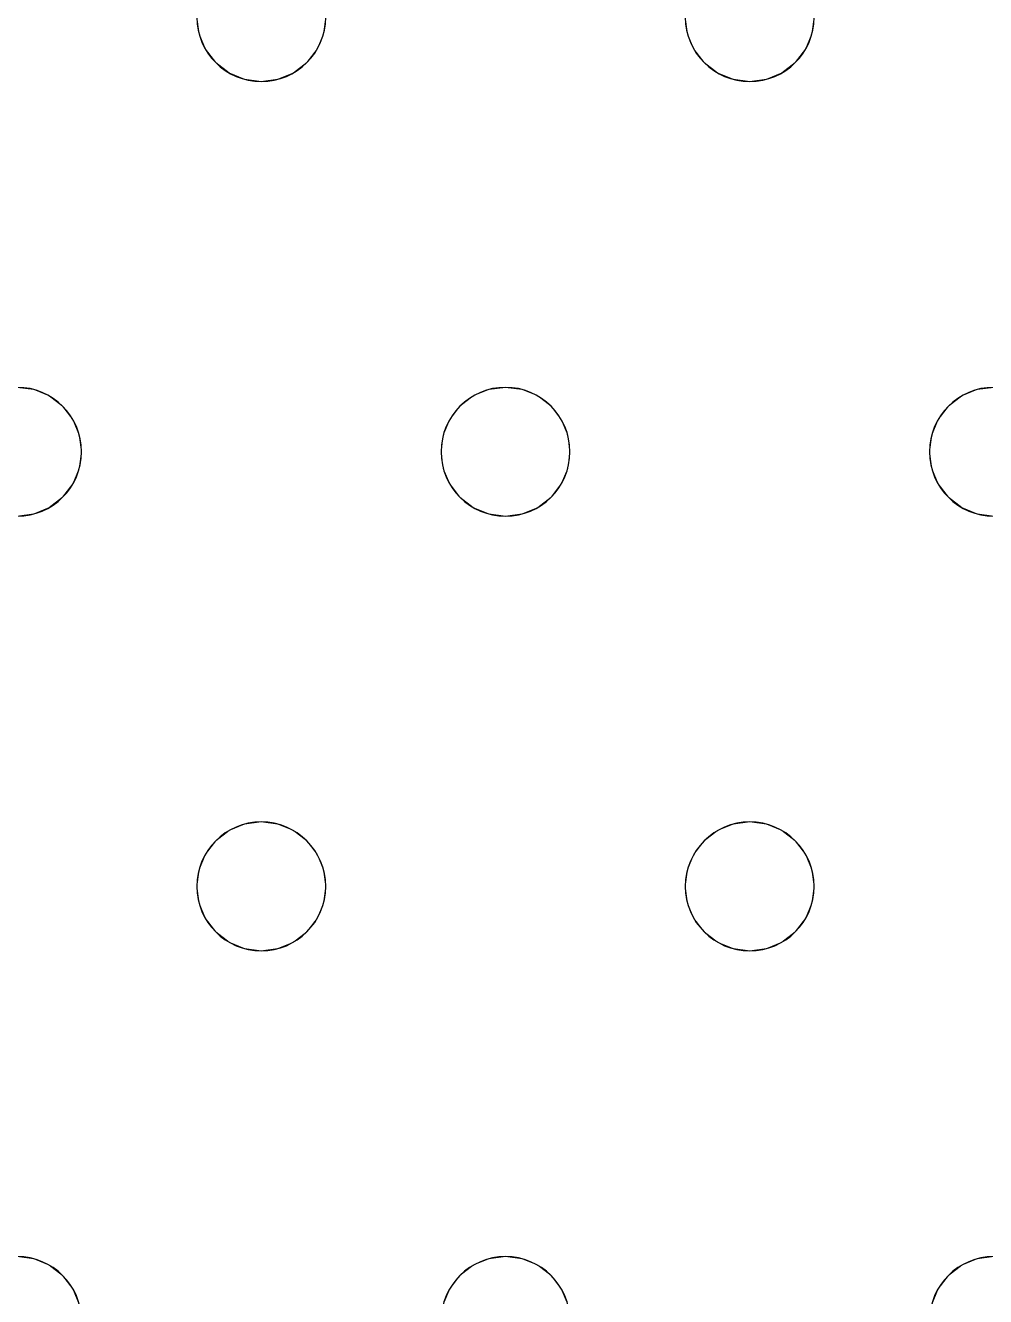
# Model space of a CAD drawing. Header units: millimetres. Extents: x -1 to 1601, y -701 to 1.
# Drawn here: x 1260.6 to 1320.3, y -312.5 to -233.5 of the extents above; entities that cross this region are included whole.
import ezdxf

# ---------------------------------------------------------------- set-up
doc = ezdxf.new("R2010")
doc.units = ezdxf.units.MM
doc.layers.add('IQ_200_3D', color=1, linetype='Continuous')
doc.layers.add('IQ_204_2D', color=7, linetype='Continuous')

msp = doc.modelspace()

# ---------------------------------------------------------------- linework, layer by layer
at = {"layer": 'IQ_200_3D', "lineweight": 18}
for points, invisible_edges in [([(122.762, -68.034, 850), (1477.238, -68.034, 850), (1477.238, -397.966, 850), (122.762, -397.966, 850)], 10), ([(122.762, -68.034, 860), (122.762, -397.966, 860), (1477.238, -397.966, 860), (1477.238, -68.034, 860)], 5), ([(1248.951, -233, 888), (1271.284, -233, 888), (1271.421, -234.035, 888), (1248.815, -234.035, 888)], 5), ([(1271.421, -234.035, 890), (1271.284, -233, 890), (1248.951, -233, 890), (1248.815, -234.035, 890)], 10), ([(1271.284, -233, 890), (1271.421, -234.035, 890), (1271.421, -234.035, 888), (1271.284, -233, 888)], 2), ([(1279.148, -234.035, 890), (1279.284, -233, 890), (1279.284, -233, 888), (1279.148, -234.035, 888)], 8), ([(1279.284, -233, 888), (1301.618, -233, 888), (1301.754, -234.035, 888), (1279.148, -234.035, 888)], 5), ([(1301.754, -234.035, 890), (1301.618, -233, 890), (1279.284, -233, 890), (1279.148, -234.035, 890)], 10), ([(1301.618, -233, 890), (1301.754, -234.035, 890), (1301.754, -234.035, 888), (1301.618, -233, 888)], 2), ([(1309.481, -234.035, 890), (1309.618, -233, 890), (1309.618, -233, 888), (1309.481, -234.035, 888)], 8), ([(1309.618, -233, 888), (1331.951, -233, 888), (1332.087, -234.035, 888), (1309.481, -234.035, 888)], 5), ([(1332.087, -234.035, 890), (1331.951, -233, 890), (1309.618, -233, 890), (1309.481, -234.035, 890)], 10), ([(1271.82, -235, 888), (1248.415, -235, 888), (1248.815, -234.035, 888), (1271.421, -234.035, 888)], 5), ([(1271.82, -235, 890), (1271.421, -234.035, 890), (1248.815, -234.035, 890), (1248.415, -235, 890)], 10), ([(1271.421, -234.035, 890), (1271.82, -235, 890), (1271.82, -235, 888), (1271.421, -234.035, 888)], 10), ([(1278.748, -235, 890), (1279.148, -234.035, 890), (1279.148, -234.035, 888), (1278.748, -235, 888)], 10), ([(1302.154, -235, 888), (1278.748, -235, 888), (1279.148, -234.035, 888), (1301.754, -234.035, 888)], 5), ([(1302.154, -235, 890), (1301.754, -234.035, 890), (1279.148, -234.035, 890), (1278.748, -235, 890)], 10), ([(1301.754, -234.035, 890), (1302.154, -235, 890), (1302.154, -235, 888), (1301.754, -234.035, 888)], 10), ([(1309.082, -235, 890), (1309.481, -234.035, 890), (1309.481, -234.035, 888), (1309.082, -235, 888)], 10), ([(1332.487, -235, 888), (1309.082, -235, 888), (1309.481, -234.035, 888), (1332.087, -234.035, 888)], 5), ([(1332.487, -235, 890), (1332.087, -234.035, 890), (1309.481, -234.035, 890), (1309.082, -235, 890)], 10), ([(1260.118, -256, 888), (1247.779, -235.828, 888), (1248.415, -235, 888), (1271.82, -235, 888)], 13), ([(1271.82, -235, 890), (1248.415, -235, 890), (1260.118, -256, 890), (1272.456, -235.828, 890)], 7), ([(1260.118, -256, 888), (1271.82, -235, 888), (1272.456, -235.828, 888), (1261.153, -256.136, 888)], 5), ([(1271.82, -235, 890), (1272.456, -235.828, 890), (1272.456, -235.828, 888), (1271.82, -235, 888)], 10), ([(1278.113, -235.828, 890), (1278.748, -235, 890), (1278.748, -235, 888), (1278.113, -235.828, 888)], 10), ([(1278.748, -235, 888), (1302.154, -235, 888), (1290.451, -256, 888), (1278.113, -235.828, 888)], 7), ([(1290.451, -256, 890), (1278.748, -235, 890), (1278.113, -235.828, 890), (1289.416, -256.136, 890)], 5), ([(1290.451, -256, 890), (1302.789, -235.828, 890), (1302.154, -235, 890), (1278.748, -235, 890)], 13), ([(1302.789, -235.828, 888), (1291.486, -256.136, 888), (1290.451, -256, 888), (1302.154, -235, 888)], 5), ([(1302.154, -235, 890), (1302.789, -235.828, 890), (1302.789, -235.828, 888), (1302.154, -235, 888)], 10), ([(1308.446, -235.828, 890), (1309.082, -235, 890), (1309.082, -235, 888), (1308.446, -235.828, 888)], 10), ([(1320.784, -256, 888), (1308.446, -235.828, 888), (1309.082, -235, 888), (1332.487, -235, 888)], 13), ([(1309.082, -235, 890), (1308.446, -235.828, 890), (1320.784, -256, 890)], 14), ([(1332.487, -235, 890), (1309.082, -235, 890), (1320.784, -256, 890), (1333.123, -235.828, 890)], 7), ([(1261.153, -256.136, 890), (1272.456, -235.828, 890), (1260.118, -256, 890)], 3), ([(1272.456, -235.828, 888), (1273.284, -236.464, 888), (1261.153, -256.136, 888)], 14), ([(1273.284, -236.464, 890), (1272.456, -235.828, 890), (1261.153, -256.136, 890), (1262.118, -256.536, 890)], 10), ([(1272.456, -235.828, 890), (1273.284, -236.464, 890), (1273.284, -236.464, 888), (1272.456, -235.828, 888)], 10), ([(1277.284, -236.464, 890), (1278.113, -235.828, 890), (1278.113, -235.828, 888), (1277.284, -236.464, 888)], 10), ([(1277.284, -236.464, 888), (1278.113, -235.828, 888), (1289.416, -256.136, 888), (1288.451, -256.536, 888)], 10), ([(1278.113, -235.828, 890), (1277.284, -236.464, 890), (1289.416, -256.136, 890)], 14), ([(1289.416, -256.136, 888), (1278.113, -235.828, 888), (1290.451, -256, 888)], 3), ([(1291.486, -256.136, 890), (1303.618, -236.464, 890), (1302.789, -235.828, 890), (1290.451, -256, 890)], 5), ([(1303.618, -236.464, 888), (1292.451, -256.536, 888), (1291.486, -256.136, 888), (1302.789, -235.828, 888)], 5), ([(1302.789, -235.828, 890), (1303.618, -236.464, 890), (1303.618, -236.464, 888), (1302.789, -235.828, 888)], 10), ([(1307.618, -236.464, 890), (1308.446, -235.828, 890), (1308.446, -235.828, 888), (1307.618, -236.464, 888)], 10), ([(1319.749, -256.136, 888), (1307.618, -236.464, 888), (1308.446, -235.828, 888), (1320.784, -256, 888)], 5), ([(1308.446, -235.828, 890), (1307.618, -236.464, 890), (1319.749, -256.136, 890), (1320.784, -256, 890)], 10), ([(1273.284, -236.464, 888), (1274.249, -236.864, 888), (1262.118, -256.536, 888), (1261.153, -256.136, 888)], 10), ([(1274.249, -236.864, 890), (1273.284, -236.464, 890), (1262.118, -256.536, 890), (1262.946, -257.172, 890)], 10), ([(1262.946, -257.172, 888), (1262.118, -256.536, 888), (1274.249, -236.864, 888), (1275.284, -237, 888)], 10), ([(1275.284, -237, 890), (1274.249, -236.864, 890), (1262.946, -257.172, 890), (1263.582, -258, 890)], 10), ([(1273.284, -236.464, 890), (1274.249, -236.864, 890), (1274.249, -236.864, 888), (1273.284, -236.464, 888)], 10), ([(1275.284, -237, 888), (1274.249, -236.864, 888), (1274.249, -236.864, 890), (1275.284, -237, 890)], 10), ([(1276.319, -236.864, 888), (1275.284, -237, 888), (1275.284, -237, 890), (1276.319, -236.864, 890)], 10), ([(1275.284, -237, 888), (1276.319, -236.864, 888), (1287.622, -257.172, 888), (1286.987, -258, 888)], 10), ([(1287.622, -257.172, 890), (1288.451, -256.536, 890), (1276.319, -236.864, 890), (1275.284, -237, 890)], 10), ([(1276.319, -236.864, 890), (1277.284, -236.464, 890), (1277.284, -236.464, 888), (1276.319, -236.864, 888)], 10), ([(1276.319, -236.864, 888), (1277.284, -236.464, 888), (1288.451, -256.536, 888), (1287.622, -257.172, 888)], 10), ([(1277.284, -236.464, 890), (1276.319, -236.864, 890), (1288.451, -256.536, 890), (1289.416, -256.136, 890)], 10), ([(1292.451, -256.536, 890), (1304.582, -236.864, 890), (1303.618, -236.464, 890), (1291.486, -256.136, 890)], 5), ([(1303.618, -236.464, 888), (1304.582, -236.864, 888), (1292.451, -256.536, 888)], 14), ([(1293.279, -257.172, 888), (1292.451, -256.536, 888), (1304.582, -236.864, 888), (1305.618, -237, 888)], 10), ([(1293.279, -257.172, 890), (1305.618, -237, 890), (1304.582, -236.864, 890), (1292.451, -256.536, 890)], 5), ([(1303.618, -236.464, 890), (1304.582, -236.864, 890), (1304.582, -236.864, 888), (1303.618, -236.464, 888)], 10), ([(1305.618, -237, 888), (1304.582, -236.864, 888), (1304.582, -236.864, 890), (1305.618, -237, 890)], 10), ([(1306.653, -236.864, 888), (1305.618, -237, 888), (1305.618, -237, 890), (1306.653, -236.864, 890)], 10), ([(1305.618, -237, 888), (1306.653, -236.864, 888), (1317.956, -257.172, 888), (1317.32, -258, 888)], 10), ([(1317.956, -257.172, 890), (1306.653, -236.864, 890), (1305.618, -237, 890), (1317.32, -258, 890)], 5), ([(1306.653, -236.864, 890), (1307.618, -236.464, 890), (1307.618, -236.464, 888), (1306.653, -236.864, 888)], 10), ([(1318.784, -256.536, 888), (1306.653, -236.864, 888), (1307.618, -236.464, 888), (1319.749, -256.136, 888)], 5), ([(1318.784, -256.536, 890), (1307.618, -236.464, 890), (1306.653, -236.864, 890), (1317.956, -257.172, 890)], 5), ([(1317.956, -257.172, 888), (1306.653, -236.864, 888), (1318.784, -256.536, 888)], 3), ([(1319.749, -256.136, 890), (1307.618, -236.464, 890), (1318.784, -256.536, 890)], 3), ([(1263.582, -258, 888), (1262.946, -257.172, 888), (1275.284, -237, 888), (1286.987, -258, 888)], 14), ([(1286.987, -258, 890), (1287.622, -257.172, 890), (1275.284, -237, 890), (1263.582, -258, 890)], 14), ([(1293.915, -258, 888), (1293.279, -257.172, 888), (1305.618, -237, 888), (1317.32, -258, 888)], 14), ([(1293.915, -258, 890), (1305.618, -237, 890), (1293.279, -257.172, 890)], 3), ([(1317.32, -258, 890), (1305.618, -237, 890), (1293.915, -258, 890), (1294.315, -258.965, 890)], 11), ([(1260.118, -256, 888), (1261.153, -256.136, 888), (1261.153, -256.136, 890), (1260.118, -256, 890)], 10), ([(1262.118, -256.536, 890), (1261.153, -256.136, 890), (1261.153, -256.136, 888), (1262.118, -256.536, 888)], 10), ([(1262.946, -257.172, 890), (1262.118, -256.536, 890), (1262.118, -256.536, 888), (1262.946, -257.172, 888)], 10), ([(1288.451, -256.536, 890), (1287.622, -257.172, 890), (1287.622, -257.172, 888), (1288.451, -256.536, 888)], 10), ([(1289.416, -256.136, 890), (1288.451, -256.536, 890), (1288.451, -256.536, 888), (1289.416, -256.136, 888)], 10), ([(1289.416, -256.136, 888), (1290.451, -256, 888), (1290.451, -256, 890), (1289.416, -256.136, 890)], 10), ([(1290.451, -256, 888), (1291.486, -256.136, 888), (1291.486, -256.136, 890), (1290.451, -256, 890)], 10), ([(1292.451, -256.536, 890), (1291.486, -256.136, 890), (1291.486, -256.136, 888), (1292.451, -256.536, 888)], 10), ([(1293.279, -257.172, 890), (1292.451, -256.536, 890), (1292.451, -256.536, 888), (1293.279, -257.172, 888)], 10), ([(1318.784, -256.536, 890), (1317.956, -257.172, 890), (1317.956, -257.172, 888), (1318.784, -256.536, 888)], 10), ([(1319.749, -256.136, 890), (1318.784, -256.536, 890), (1318.784, -256.536, 888), (1319.749, -256.136, 888)], 10), ([(1319.749, -256.136, 888), (1320.784, -256, 888), (1320.784, -256, 890), (1319.749, -256.136, 890)], 10), ([(1263.582, -258, 890), (1262.946, -257.172, 890), (1262.946, -257.172, 888), (1263.582, -258, 888)], 10), ([(1287.622, -257.172, 890), (1286.987, -258, 890), (1286.987, -258, 888), (1287.622, -257.172, 888)], 10), ([(1293.915, -258, 890), (1293.279, -257.172, 890), (1293.279, -257.172, 888), (1293.915, -258, 888)], 10), ([(1317.956, -257.172, 890), (1317.32, -258, 890), (1317.32, -258, 888), (1317.956, -257.172, 888)], 10), ([(1263.981, -258.965, 890), (1263.582, -258, 890), (1263.582, -258, 888), (1263.981, -258.965, 888)], 10), ([(1263.981, -258.965, 888), (1263.582, -258, 888), (1286.987, -258, 888), (1286.587, -258.965, 888)], 10), ([(1263.981, -258.965, 890), (1286.587, -258.965, 890), (1286.987, -258, 890), (1263.582, -258, 890)], 5), ([(1286.987, -258, 890), (1286.587, -258.965, 890), (1286.587, -258.965, 888), (1286.987, -258, 888)], 10), ([(1294.315, -258.965, 890), (1293.915, -258, 890), (1293.915, -258, 888), (1294.315, -258.965, 888)], 10), ([(1294.315, -258.965, 888), (1293.915, -258, 888), (1317.32, -258, 888)], 14), ([(1316.92, -258.965, 888), (1294.451, -260, 888), (1294.315, -258.965, 888), (1317.32, -258, 888)], 5), ([(1294.315, -258.965, 890), (1294.451, -260, 890), (1316.92, -258.965, 890), (1317.32, -258, 890)], 10), ([(1317.32, -258, 890), (1316.92, -258.965, 890), (1316.92, -258.965, 888), (1317.32, -258, 888)], 10), ([(1264.118, -260, 890), (1263.981, -258.965, 890), (1263.981, -258.965, 888), (1264.118, -260, 888)], 2), ([(1264.118, -260, 888), (1263.981, -258.965, 888), (1286.587, -258.965, 888), (1286.451, -260, 888)], 10), ([(1264.118, -260, 890), (1286.451, -260, 890), (1286.587, -258.965, 890), (1263.981, -258.965, 890)], 5), ([(1286.587, -258.965, 890), (1286.451, -260, 890), (1286.451, -260, 888), (1286.587, -258.965, 888)], 8), ([(1294.451, -260, 890), (1294.315, -258.965, 890), (1294.315, -258.965, 888), (1294.451, -260, 888)], 2), ([(1294.451, -260, 888), (1316.92, -258.965, 888), (1316.784, -260, 888), (1294.315, -261.035, 888)], 5), ([(1316.92, -258.965, 890), (1294.451, -260, 890), (1316.784, -260, 890)], 3), ([(1316.92, -258.965, 890), (1316.784, -260, 890), (1316.784, -260, 888), (1316.92, -258.965, 888)], 8), ([(1263.981, -261.035, 890), (1264.118, -260, 890), (1264.118, -260, 888), (1263.981, -261.035, 888)], 8), ([(1263.981, -261.035, 888), (1264.118, -260, 888), (1286.451, -260, 888), (1286.587, -261.035, 888)], 10), ([(1286.451, -260, 890), (1264.118, -260, 890), (1263.981, -261.035, 890), (1286.587, -261.035, 890)], 5), ([(1286.451, -260, 890), (1286.587, -261.035, 890), (1286.587, -261.035, 888), (1286.451, -260, 888)], 2), ([(1316.92, -261.035, 888), (1293.915, -262, 888), (1294.315, -261.035, 888), (1316.784, -260, 888)], 5), ([(1294.315, -261.035, 890), (1294.451, -260, 890), (1294.451, -260, 888), (1294.315, -261.035, 888)], 8), ([(1294.315, -261.035, 890), (1316.92, -261.035, 890), (1316.784, -260, 890), (1294.451, -260, 890)], 5), ([(1316.784, -260, 890), (1316.92, -261.035, 890), (1316.92, -261.035, 888), (1316.784, -260, 888)], 2), ([(1263.582, -262, 890), (1263.981, -261.035, 890), (1263.981, -261.035, 888), (1263.582, -262, 888)], 10), ([(1263.582, -262, 888), (1263.981, -261.035, 888), (1286.587, -261.035, 888), (1286.987, -262, 888)], 10), ([(1263.582, -262, 890), (1286.987, -262, 890), (1286.587, -261.035, 890), (1263.981, -261.035, 890)], 5), ([(1286.587, -261.035, 890), (1286.987, -262, 890), (1286.987, -262, 888), (1286.587, -261.035, 888)], 10), ([(1293.915, -262, 890), (1294.315, -261.035, 890), (1294.315, -261.035, 888), (1293.915, -262, 888)], 10), ([(1317.32, -262, 888), (1305.618, -283, 888), (1293.915, -262, 888), (1316.92, -261.035, 888)], 7), ([(1293.915, -262, 890), (1317.32, -262, 890), (1316.92, -261.035, 890), (1294.315, -261.035, 890)], 5), ([(1316.92, -261.035, 890), (1317.32, -262, 890), (1317.32, -262, 888), (1316.92, -261.035, 888)], 10), ([(1262.946, -262.828, 890), (1263.582, -262, 890), (1263.582, -262, 888), (1262.946, -262.828, 888)], 10), ([(1275.284, -283, 888), (1262.946, -262.828, 888), (1263.582, -262, 888), (1286.987, -262, 888)], 13), ([(1263.582, -262, 890), (1262.946, -262.828, 890), (1275.284, -283, 890), (1286.987, -262, 890)], 14), ([(1287.622, -262.828, 888), (1275.284, -283, 888), (1286.987, -262, 888)], 3), ([(1287.622, -262.828, 890), (1286.987, -262, 890), (1275.284, -283, 890), (1276.319, -283.136, 890)], 10), ([(1286.987, -262, 890), (1287.622, -262.828, 890), (1287.622, -262.828, 888), (1286.987, -262, 888)], 10), ([(1293.279, -262.828, 890), (1293.915, -262, 890), (1293.915, -262, 888), (1293.279, -262.828, 888)], 10), ([(1293.279, -262.828, 888), (1293.915, -262, 888), (1305.618, -283, 888), (1304.582, -283.136, 888)], 10), ([(1293.279, -262.828, 890), (1305.618, -283, 890), (1293.915, -262, 890)], 3), ([(1305.618, -283, 890), (1317.956, -262.828, 890), (1317.32, -262, 890), (1293.915, -262, 890)], 13), ([(1305.618, -283, 888), (1317.32, -262, 888), (1317.956, -262.828, 888), (1306.653, -283.136, 888)], 5), ([(1317.32, -262, 890), (1317.956, -262.828, 890), (1317.956, -262.828, 888), (1317.32, -262, 888)], 10), ([(1262.118, -263.464, 890), (1262.946, -262.828, 890), (1262.946, -262.828, 888), (1262.118, -263.464, 888)], 10), ([(1262.118, -263.464, 888), (1262.946, -262.828, 888), (1274.249, -283.136, 888), (1273.284, -283.536, 888)], 10), ([(1262.946, -262.828, 890), (1262.118, -263.464, 890), (1274.249, -283.136, 890), (1275.284, -283, 890)], 10), ([(1274.249, -283.136, 888), (1262.946, -262.828, 888), (1275.284, -283, 888)], 3), ([(1287.622, -262.828, 888), (1288.451, -263.464, 888), (1276.319, -283.136, 888), (1275.284, -283, 888)], 10), ([(1288.451, -263.464, 890), (1287.622, -262.828, 890), (1276.319, -283.136, 890), (1277.284, -283.536, 890)], 10), ([(1287.622, -262.828, 890), (1288.451, -263.464, 890), (1288.451, -263.464, 888), (1287.622, -262.828, 888)], 10), ([(1292.451, -263.464, 890), (1293.279, -262.828, 890), (1293.279, -262.828, 888), (1292.451, -263.464, 888)], 10), ([(1292.451, -263.464, 888), (1293.279, -262.828, 888), (1304.582, -283.136, 888), (1303.618, -283.536, 888)], 10), ([(1293.279, -262.828, 890), (1292.451, -263.464, 890), (1304.582, -283.136, 890), (1305.618, -283, 890)], 10), ([(1306.653, -283.136, 890), (1318.784, -263.464, 890), (1317.956, -262.828, 890), (1305.618, -283, 890)], 5), ([(1306.653, -283.136, 888), (1317.956, -262.828, 888), (1318.784, -263.464, 888), (1307.618, -283.536, 888)], 5), ([(1317.956, -262.828, 890), (1318.784, -263.464, 890), (1318.784, -263.464, 888), (1317.956, -262.828, 888)], 10), ([(1261.153, -263.864, 890), (1262.118, -263.464, 890), (1262.118, -263.464, 888), (1261.153, -263.864, 888)], 10), ([(1261.153, -263.864, 888), (1262.118, -263.464, 888), (1273.284, -283.536, 888), (1272.456, -284.172, 888)], 10), ([(1262.118, -263.464, 890), (1261.153, -263.864, 890), (1273.284, -283.536, 890), (1274.249, -283.136, 890)], 10), ([(1277.284, -283.536, 888), (1276.319, -283.136, 888), (1288.451, -263.464, 888), (1289.416, -263.864, 888)], 10), ([(1289.416, -263.864, 890), (1288.451, -263.464, 890), (1277.284, -283.536, 890), (1278.113, -284.172, 890)], 10), ([(1288.451, -263.464, 890), (1289.416, -263.864, 890), (1289.416, -263.864, 888), (1288.451, -263.464, 888)], 10), ([(1291.486, -263.864, 890), (1292.451, -263.464, 890), (1292.451, -263.464, 888), (1291.486, -263.864, 888)], 10), ([(1291.486, -263.864, 888), (1292.451, -263.464, 888), (1303.618, -283.536, 888)], 14), ([(1303.618, -283.536, 890), (1304.582, -283.136, 890), (1292.451, -263.464, 890), (1291.486, -263.864, 890)], 10), ([(1318.784, -263.464, 890), (1306.653, -283.136, 890), (1307.618, -283.536, 890), (1319.749, -263.864, 890)], 5), ([(1318.784, -263.464, 888), (1319.749, -263.864, 888), (1307.618, -283.536, 888)], 14), ([(1318.784, -263.464, 890), (1319.749, -263.864, 890), (1319.749, -263.864, 888), (1318.784, -263.464, 888)], 10), ([(1248.415, -285, 888), (1247.779, -284.172, 888), (1260.118, -264, 888), (1271.82, -285, 888)], 14), ([(1271.82, -285, 890), (1272.456, -284.172, 890), (1260.118, -264, 890), (1248.415, -285, 890)], 14), ([(1261.153, -263.864, 888), (1260.118, -264, 888), (1260.118, -264, 890), (1261.153, -263.864, 890)], 10), ([(1260.118, -264, 888), (1261.153, -263.864, 888), (1272.456, -284.172, 888), (1271.82, -285, 888)], 10), ([(1272.456, -284.172, 890), (1273.284, -283.536, 890), (1261.153, -263.864, 890), (1260.118, -264, 890)], 10), ([(1289.416, -263.864, 888), (1278.113, -284.172, 888), (1277.284, -283.536, 888)], 13), ([(1290.451, -264, 888), (1278.748, -285, 888), (1278.113, -284.172, 888), (1289.416, -263.864, 888)], 5), ([(1290.451, -264, 890), (1289.416, -263.864, 890), (1278.113, -284.172, 890)], 14), ([(1290.451, -264, 890), (1278.113, -284.172, 890), (1278.748, -285, 890), (1302.154, -285, 890)], 13), ([(1302.154, -285, 888), (1278.748, -285, 888), (1290.451, -264, 888), (1302.789, -284.172, 888)], 7), ([(1290.451, -264, 888), (1289.416, -263.864, 888), (1289.416, -263.864, 890), (1290.451, -264, 890)], 10), ([(1291.486, -263.864, 888), (1290.451, -264, 888), (1290.451, -264, 890), (1291.486, -263.864, 890)], 10), ([(1302.789, -284.172, 888), (1290.451, -264, 888), (1291.486, -263.864, 888), (1303.618, -283.536, 888)], 5), ([(1290.451, -264, 890), (1302.154, -285, 890), (1302.789, -284.172, 890), (1291.486, -263.864, 890)], 5), ([(1302.789, -284.172, 890), (1303.618, -283.536, 890), (1291.486, -263.864, 890)], 14), ([(1319.749, -263.864, 888), (1320.784, -264, 888), (1308.446, -284.172, 888), (1307.618, -283.536, 888)], 10), ([(1308.446, -284.172, 890), (1320.784, -264, 890), (1319.749, -263.864, 890), (1307.618, -283.536, 890)], 5), ([(1308.446, -284.172, 888), (1320.784, -264, 888), (1309.082, -285, 888)], 3), ([(1309.082, -285, 890), (1320.784, -264, 890), (1308.446, -284.172, 890)], 3), ([(1332.487, -285, 888), (1309.481, -285.965, 888), (1309.082, -285, 888), (1320.784, -264, 888)], 13), ([(1332.487, -285, 890), (1333.123, -284.172, 890), (1320.784, -264, 890), (1309.082, -285, 890)], 14), ([(1320.784, -264, 888), (1319.749, -263.864, 888), (1319.749, -263.864, 890), (1320.784, -264, 890)], 10), ([(1274.249, -283.136, 890), (1273.284, -283.536, 890), (1273.284, -283.536, 888), (1274.249, -283.136, 888)], 10), ([(1274.249, -283.136, 888), (1275.284, -283, 888), (1275.284, -283, 890), (1274.249, -283.136, 890)], 10), ([(1275.284, -283, 888), (1276.319, -283.136, 888), (1276.319, -283.136, 890), (1275.284, -283, 890)], 10), ([(1277.284, -283.536, 890), (1276.319, -283.136, 890), (1276.319, -283.136, 888), (1277.284, -283.536, 888)], 10), ([(1304.582, -283.136, 890), (1303.618, -283.536, 890), (1303.618, -283.536, 888), (1304.582, -283.136, 888)], 10), ([(1304.582, -283.136, 888), (1305.618, -283, 888), (1305.618, -283, 890), (1304.582, -283.136, 890)], 10), ([(1305.618, -283, 888), (1306.653, -283.136, 888), (1306.653, -283.136, 890), (1305.618, -283, 890)], 10), ([(1307.618, -283.536, 890), (1306.653, -283.136, 890), (1306.653, -283.136, 888), (1307.618, -283.536, 888)], 10), ([(1272.456, -284.172, 890), (1271.82, -285, 890), (1271.82, -285, 888), (1272.456, -284.172, 888)], 10), ([(1273.284, -283.536, 890), (1272.456, -284.172, 890), (1272.456, -284.172, 888), (1273.284, -283.536, 888)], 10), ([(1278.113, -284.172, 890), (1277.284, -283.536, 890), (1277.284, -283.536, 888), (1278.113, -284.172, 888)], 10), ([(1278.748, -285, 890), (1278.113, -284.172, 890), (1278.113, -284.172, 888), (1278.748, -285, 888)], 10), ([(1302.789, -284.172, 890), (1302.154, -285, 890), (1302.154, -285, 888), (1302.789, -284.172, 888)], 10), ([(1303.618, -283.536, 890), (1302.789, -284.172, 890), (1302.789, -284.172, 888), (1303.618, -283.536, 888)], 10), ([(1308.446, -284.172, 890), (1307.618, -283.536, 890), (1307.618, -283.536, 888), (1308.446, -284.172, 888)], 10), ([(1309.082, -285, 890), (1308.446, -284.172, 890), (1308.446, -284.172, 888), (1309.082, -285, 888)], 10), ([(1248.815, -285.965, 888), (1248.415, -285, 888), (1271.82, -285, 888), (1271.421, -285.965, 888)], 10), ([(1248.815, -285.965, 890), (1271.421, -285.965, 890), (1271.82, -285, 890), (1248.415, -285, 890)], 5), ([(1271.82, -285, 890), (1271.421, -285.965, 890), (1271.421, -285.965, 888), (1271.82, -285, 888)], 10), ([(1279.148, -285.965, 890), (1278.748, -285, 890), (1278.748, -285, 888), (1279.148, -285.965, 888)], 10), ([(1302.154, -285, 888), (1301.754, -285.965, 888), (1279.148, -285.965, 888), (1278.748, -285, 888)], 10), ([(1302.154, -285, 890), (1278.748, -285, 890), (1279.148, -285.965, 890)], 13), ([(1301.754, -285.965, 890), (1302.154, -285, 890), (1279.148, -285.965, 890), (1279.284, -287, 890)], 10), ([(1302.154, -285, 890), (1301.754, -285.965, 890), (1301.754, -285.965, 888), (1302.154, -285, 888)], 10), ([(1309.481, -285.965, 890), (1309.082, -285, 890), (1309.082, -285, 888), (1309.481, -285.965, 888)], 10), ([(1309.481, -285.965, 890), (1332.087, -285.965, 890), (1332.487, -285, 890), (1309.082, -285, 890)], 5), ([(1332.087, -285.965, 888), (1309.481, -285.965, 888), (1332.487, -285, 888)], 3), ([(1248.951, -287, 888), (1248.815, -285.965, 888), (1271.421, -285.965, 888), (1271.284, -287, 888)], 10), ([(1248.951, -287, 890), (1271.284, -287, 890), (1271.421, -285.965, 890), (1248.815, -285.965, 890)], 5), ([(1271.421, -285.965, 890), (1271.284, -287, 890), (1271.284, -287, 888), (1271.421, -285.965, 888)], 8), ([(1279.284, -287, 890), (1279.148, -285.965, 890), (1279.148, -285.965, 888), (1279.284, -287, 888)], 2), ([(1279.284, -287, 888), (1279.148, -285.965, 888), (1301.754, -285.965, 888), (1301.618, -287, 888)], 10), ([(1301.618, -287, 890), (1301.754, -285.965, 890), (1279.284, -287, 890), (1279.148, -288.035, 890)], 10), ([(1301.754, -285.965, 890), (1301.618, -287, 890), (1301.618, -287, 888), (1301.754, -285.965, 888)], 8), ([(1309.618, -287, 890), (1309.481, -285.965, 890), (1309.481, -285.965, 888), (1309.618, -287, 888)], 2), ([(1309.618, -287, 888), (1309.481, -285.965, 888), (1332.087, -285.965, 888), (1331.951, -287, 888)], 10), ([(1309.618, -287, 890), (1331.951, -287, 890), (1332.087, -285.965, 890), (1309.481, -285.965, 890)], 5), ([(1271.421, -288.035, 890), (1271.284, -287, 890), (1248.815, -288.035, 890), (1248.415, -289, 890)], 10), ([(1248.815, -288.035, 888), (1248.951, -287, 888), (1271.284, -287, 888), (1271.421, -288.035, 888)], 10), ([(1248.815, -288.035, 890), (1271.284, -287, 890), (1248.951, -287, 890)], 3), ([(1271.284, -287, 890), (1271.421, -288.035, 890), (1271.421, -288.035, 888), (1271.284, -287, 888)], 2), ([(1301.754, -288.035, 890), (1301.618, -287, 890), (1279.148, -288.035, 890), (1278.748, -289, 890)], 10), ([(1279.148, -288.035, 890), (1279.284, -287, 890), (1279.284, -287, 888), (1279.148, -288.035, 888)], 8), ([(1279.148, -288.035, 888), (1279.284, -287, 888), (1301.618, -287, 888), (1301.754, -288.035, 888)], 10), ([(1301.618, -287, 890), (1301.754, -288.035, 890), (1301.754, -288.035, 888), (1301.618, -287, 888)], 2), ([(1309.481, -288.035, 890), (1309.618, -287, 890), (1309.618, -287, 888), (1309.481, -288.035, 888)], 8), ([(1309.481, -288.035, 888), (1309.618, -287, 888), (1331.951, -287, 888), (1332.087, -288.035, 888)], 10), ([(1331.951, -287, 890), (1309.618, -287, 890), (1309.481, -288.035, 890), (1332.087, -288.035, 890)], 5), ([(1248.415, -289, 888), (1248.815, -288.035, 888), (1271.421, -288.035, 888), (1271.82, -289, 888)], 10), ([(1271.82, -289, 890), (1271.421, -288.035, 890), (1248.415, -289, 890), (1260.118, -310, 890)], 14), ([(1271.421, -288.035, 890), (1271.82, -289, 890), (1271.82, -289, 888), (1271.421, -288.035, 888)], 10), ([(1278.748, -289, 890), (1279.148, -288.035, 890), (1279.148, -288.035, 888), (1278.748, -289, 888)], 10), ([(1301.754, -288.035, 888), (1302.154, -289, 888), (1278.748, -289, 888), (1279.148, -288.035, 888)], 10), ([(1278.748, -289, 890), (1302.154, -289, 890), (1301.754, -288.035, 890)], 13), ([(1301.754, -288.035, 890), (1302.154, -289, 890), (1302.154, -289, 888), (1301.754, -288.035, 888)], 10), ([(1309.082, -289, 890), (1309.481, -288.035, 890), (1309.481, -288.035, 888), (1309.082, -289, 888)], 10), ([(1309.082, -289, 888), (1309.481, -288.035, 888), (1332.087, -288.035, 888), (1332.487, -289, 888)], 10), ([(1309.082, -289, 890), (1332.487, -289, 890), (1332.087, -288.035, 890), (1309.481, -288.035, 890)], 5), ([(1271.82, -289, 888), (1272.456, -289.828, 888), (1260.118, -310, 888), (1248.415, -289, 888)], 14), ([(1272.456, -289.828, 890), (1271.82, -289, 890), (1260.118, -310, 890), (1261.153, -310.136, 890)], 10), ([(1271.82, -289, 890), (1272.456, -289.828, 890), (1272.456, -289.828, 888), (1271.82, -289, 888)], 10), ([(1278.113, -289.828, 890), (1278.748, -289, 890), (1278.748, -289, 888), (1278.113, -289.828, 888)], 10), ([(1290.451, -310, 888), (1278.113, -289.828, 888), (1278.748, -289, 888), (1302.154, -289, 888)], 13), ([(1290.451, -310, 890), (1278.748, -289, 890), (1278.113, -289.828, 890), (1289.416, -310.136, 890)], 5), ([(1290.451, -310, 890), (1302.789, -289.828, 890), (1302.154, -289, 890), (1278.748, -289, 890)], 13), ([(1290.451, -310, 888), (1302.154, -289, 888), (1302.789, -289.828, 888), (1291.486, -310.136, 888)], 5), ([(1302.154, -289, 890), (1302.789, -289.828, 890), (1302.789, -289.828, 888), (1302.154, -289, 888)], 10), ([(1308.446, -289.828, 890), (1309.082, -289, 890), (1309.082, -289, 888), (1308.446, -289.828, 888)], 10), ([(1309.082, -289, 888), (1332.487, -289, 888), (1320.784, -310, 888), (1308.446, -289.828, 888)], 7), ([(1320.784, -310, 890), (1309.082, -289, 890), (1308.446, -289.828, 890), (1319.749, -310.136, 890)], 5), ([(1320.784, -310, 890), (1333.123, -289.828, 890), (1332.487, -289, 890), (1309.082, -289, 890)], 13), ([(1272.456, -289.828, 888), (1273.284, -290.464, 888), (1261.153, -310.136, 888), (1260.118, -310, 888)], 10), ([(1273.284, -290.464, 890), (1272.456, -289.828, 890), (1261.153, -310.136, 890), (1262.118, -310.536, 890)], 10), ([(1262.118, -310.536, 888), (1261.153, -310.136, 888), (1273.284, -290.464, 888)], 14), ([(1274.249, -290.864, 888), (1262.946, -311.172, 888), (1262.118, -310.536, 888), (1273.284, -290.464, 888)], 5), ([(1274.249, -290.864, 890), (1273.284, -290.464, 890), (1262.118, -310.536, 890), (1262.946, -311.172, 890)], 10), ([(1272.456, -289.828, 890), (1273.284, -290.464, 890), (1273.284, -290.464, 888), (1272.456, -289.828, 888)], 10), ([(1273.284, -290.464, 890), (1274.249, -290.864, 890), (1274.249, -290.864, 888), (1273.284, -290.464, 888)], 10), ([(1276.319, -290.864, 890), (1277.284, -290.464, 890), (1277.284, -290.464, 888), (1276.319, -290.864, 888)], 10), ([(1276.319, -290.864, 888), (1277.284, -290.464, 888), (1288.451, -310.536, 888), (1287.622, -311.172, 888)], 10), ([(1288.451, -310.536, 890), (1289.416, -310.136, 890), (1277.284, -290.464, 890), (1276.319, -290.864, 890)], 10), ([(1277.284, -290.464, 890), (1278.113, -289.828, 890), (1278.113, -289.828, 888), (1277.284, -290.464, 888)], 10), ([(1277.284, -290.464, 888), (1278.113, -289.828, 888), (1289.416, -310.136, 888), (1288.451, -310.536, 888)], 10), ([(1289.416, -310.136, 890), (1278.113, -289.828, 890), (1277.284, -290.464, 890)], 13), ([(1289.416, -310.136, 888), (1278.113, -289.828, 888), (1290.451, -310, 888)], 3), ([(1302.789, -289.828, 890), (1290.451, -310, 890), (1291.486, -310.136, 890), (1303.618, -290.464, 890)], 5), ([(1303.618, -290.464, 888), (1292.451, -310.536, 888), (1291.486, -310.136, 888), (1302.789, -289.828, 888)], 5), ([(1292.451, -310.536, 890), (1304.582, -290.864, 890), (1303.618, -290.464, 890), (1291.486, -310.136, 890)], 5), ([(1304.582, -290.864, 888), (1292.451, -310.536, 888), (1303.618, -290.464, 888)], 3), ([(1302.789, -289.828, 890), (1303.618, -290.464, 890), (1303.618, -290.464, 888), (1302.789, -289.828, 888)], 10), ([(1303.618, -290.464, 890), (1304.582, -290.864, 890), (1304.582, -290.864, 888), (1303.618, -290.464, 888)], 10), ([(1306.653, -290.864, 890), (1307.618, -290.464, 890), (1307.618, -290.464, 888), (1306.653, -290.864, 888)], 10), ([(1318.784, -310.536, 888), (1306.653, -290.864, 888), (1307.618, -290.464, 888), (1319.749, -310.136, 888)], 5), ([(1318.784, -310.536, 890), (1307.618, -290.464, 890), (1306.653, -290.864, 890)], 13), ([(1307.618, -290.464, 890), (1308.446, -289.828, 890), (1308.446, -289.828, 888), (1307.618, -290.464, 888)], 10), ([(1319.749, -310.136, 888), (1307.618, -290.464, 888), (1308.446, -289.828, 888), (1320.784, -310, 888)], 5), ([(1319.749, -310.136, 890), (1308.446, -289.828, 890), (1307.618, -290.464, 890), (1318.784, -310.536, 890)], 5), ([(1262.946, -311.172, 888), (1274.249, -290.864, 888), (1275.284, -291, 888), (1263.582, -312, 888)], 5), ([(1275.284, -291, 890), (1274.249, -290.864, 890), (1262.946, -311.172, 890), (1263.582, -312, 890)], 10), ([(1286.987, -312, 888), (1263.582, -312, 888), (1275.284, -291, 888)], 15), ([(1286.987, -312, 890), (1287.622, -311.172, 890), (1275.284, -291, 890), (1263.582, -312, 890)], 14), ([(1275.284, -291, 888), (1274.249, -290.864, 888), (1274.249, -290.864, 890), (1275.284, -291, 890)], 10), ([(1276.319, -290.864, 888), (1275.284, -291, 888), (1275.284, -291, 890), (1276.319, -290.864, 890)], 10), ([(1275.284, -291, 888), (1276.319, -290.864, 888), (1287.622, -311.172, 888), (1286.987, -312, 888)], 10), ([(1276.319, -290.864, 890), (1275.284, -291, 890), (1287.622, -311.172, 890), (1288.451, -310.536, 890)], 10), ([(1304.582, -290.864, 888), (1305.618, -291, 888), (1293.279, -311.172, 888), (1292.451, -310.536, 888)], 10), ([(1293.279, -311.172, 890), (1305.618, -291, 890), (1304.582, -290.864, 890), (1292.451, -310.536, 890)], 5), ([(1293.915, -312, 888), (1293.279, -311.172, 888), (1305.618, -291, 888), (1317.32, -312, 888)], 14), ([(1305.618, -291, 890), (1293.279, -311.172, 890), (1293.915, -312, 890)], 13), ([(1317.32, -312, 890), (1317.956, -311.172, 890), (1305.618, -291, 890), (1293.915, -312, 890)], 14), ([(1305.618, -291, 888), (1304.582, -290.864, 888), (1304.582, -290.864, 890), (1305.618, -291, 890)], 10), ([(1306.653, -290.864, 888), (1305.618, -291, 888), (1305.618, -291, 890), (1306.653, -290.864, 890)], 10), ([(1317.956, -311.172, 888), (1305.618, -291, 888), (1306.653, -290.864, 888), (1318.784, -310.536, 888)], 5), ([(1317.956, -311.172, 890), (1318.784, -310.536, 890), (1306.653, -290.864, 890), (1305.618, -291, 890)], 10), ([(1317.32, -312, 888), (1305.618, -291, 888), (1317.956, -311.172, 888)], 3), ([(1260.118, -310, 888), (1261.153, -310.136, 888), (1261.153, -310.136, 890), (1260.118, -310, 890)], 10), ([(1262.118, -310.536, 890), (1261.153, -310.136, 890), (1261.153, -310.136, 888), (1262.118, -310.536, 888)], 10), ([(1289.416, -310.136, 890), (1288.451, -310.536, 890), (1288.451, -310.536, 888), (1289.416, -310.136, 888)], 10), ([(1289.416, -310.136, 888), (1290.451, -310, 888), (1290.451, -310, 890), (1289.416, -310.136, 890)], 10), ([(1290.451, -310, 888), (1291.486, -310.136, 888), (1291.486, -310.136, 890), (1290.451, -310, 890)], 10), ([(1292.451, -310.536, 890), (1291.486, -310.136, 890), (1291.486, -310.136, 888), (1292.451, -310.536, 888)], 10), ([(1319.749, -310.136, 890), (1318.784, -310.536, 890), (1318.784, -310.536, 888), (1319.749, -310.136, 888)], 10), ([(1319.749, -310.136, 888), (1320.784, -310, 888), (1320.784, -310, 890), (1319.749, -310.136, 890)], 10), ([(1262.946, -311.172, 890), (1262.118, -310.536, 890), (1262.118, -310.536, 888), (1262.946, -311.172, 888)], 10), ([(1288.451, -310.536, 890), (1287.622, -311.172, 890), (1287.622, -311.172, 888), (1288.451, -310.536, 888)], 10), ([(1293.279, -311.172, 890), (1292.451, -310.536, 890), (1292.451, -310.536, 888), (1293.279, -311.172, 888)], 10), ([(1318.784, -310.536, 890), (1317.956, -311.172, 890), (1317.956, -311.172, 888), (1318.784, -310.536, 888)], 10), ([(1263.582, -312, 890), (1262.946, -311.172, 890), (1262.946, -311.172, 888), (1263.582, -312, 888)], 10), ([(1287.622, -311.172, 890), (1286.987, -312, 890), (1286.987, -312, 888), (1287.622, -311.172, 888)], 10), ([(1293.915, -312, 890), (1293.279, -311.172, 890), (1293.279, -311.172, 888), (1293.915, -312, 888)], 10), ([(1317.956, -311.172, 890), (1317.32, -312, 890), (1317.32, -312, 888), (1317.956, -311.172, 888)], 10), ([(1263.981, -312.965, 890), (1263.582, -312, 890), (1263.582, -312, 888), (1263.981, -312.965, 888)], 10), ([(1263.981, -312.965, 888), (1263.582, -312, 888), (1286.987, -312, 888), (1286.587, -312.965, 888)], 10), ([(1263.981, -312.965, 890), (1286.587, -312.965, 890), (1286.987, -312, 890), (1263.582, -312, 890)], 5), ([(1286.987, -312, 890), (1286.587, -312.965, 890), (1286.587, -312.965, 888), (1286.987, -312, 888)], 10), ([(1294.315, -312.965, 890), (1293.915, -312, 890), (1293.915, -312, 888), (1294.315, -312.965, 888)], 10), ([(1294.315, -312.965, 888), (1293.915, -312, 888), (1317.32, -312, 888), (1316.92, -312.965, 888)], 10), ([(1294.315, -312.965, 890), (1316.92, -312.965, 890), (1317.32, -312, 890), (1293.915, -312, 890)], 5), ([(1317.32, -312, 890), (1316.92, -312.965, 890), (1316.92, -312.965, 888), (1317.32, -312, 888)], 10)]:
    msp.add_3dface(points, dxfattribs=dict(at, invisible_edges=invisible_edges))
at = {"layer": 'IQ_204_2D'}
for centre, start, end in [((1275.284, -233), 180, 0), ((1275.284, -233), 180, 360), ((1305.618, -233), 180, 360), ((1260.118, -260), 360, 180), ((1290.451, -260), 0, 180), ((1290.451, -260), 360, 180), ((1320.784, -260), 0, 180), ((1260.118, -260), 180, 360), ((1290.451, -260), 180, 360), ((1290.451, -260), 180, 360), ((1320.784, -260), 180, 360), ((1275.284, -287), 0, 180), ((1275.284, -287), 0, 180), ((1305.618, -287), 0, 180), ((1275.284, -287), 180, 0), ((1275.284, -287), 180, 0), ((1305.618, -287), 180, 360), ((1260.118, -314), 360, 180), ((1290.451, -314), 0, 180), ((1290.451, -314), 360, 180), ((1320.784, -314), 0, 180)]:
    msp.add_arc(centre, 4, start, end, dxfattribs=at)

# ---------------------------------------------------------------- meshes
at = {"layer": 'IQ_200_3D', "lineweight": 18}
mesh = msp.add_polyface(dxfattribs=at)
corners = [(1600, 0, 850), (1600, -700, 850), (0, -700, 850), (0, 0, 850), (1210.5, -594, 850), (1211.556, -602.023, 850), (1214.653, -609.5, 850), (1219.58, -615.92, 850), (1226, -620.847, 850), (1233.477, -623.944, 850), (1241.5, -625, 850), (1459.5, -625, 850), (1467.523, -623.944, 850), (1475, -620.847, 850), (1481.42, -615.92, 850), (1486.347, -609.5, 850), (1489.444, -602.023, 850), (1490.5, -594, 850), (1490.5, -476, 850), (1489.444, -467.977, 850), (1486.347, -460.5, 850), (1481.42, -454.08, 850), (1475, -449.153, 850), (1467.523, -446.056, 850), (1459.5, -445, 850), (1241.5, -445, 850), (1233.477, -446.056, 850), (1226, -449.153, 850), (1219.58, -454.08, 850), (1214.653, -460.5, 850), (1211.556, -467.977, 850), (1210.5, -476, 850), (1477.5, -68.034, 850), (122.5, -68.034, 850), (110.412, -69.625, 850), (99.148, -74.291, 850), (89.475, -81.713, 850), (82.053, -91.386, 850), (77.388, -102.65, 850), (75.796, -114.738, 850), (75.796, -351.262, 850), (77.388, -363.35, 850), (82.053, -374.614, 850), (89.475, -384.287, 850), (99.148, -391.709, 850), (110.412, -396.375, 850), (122.5, -397.966, 850), (1477.5, -397.966, 850), (1489.588, -396.375, 850), (1500.852, -391.709, 850), (1510.525, -384.287, 850), (1517.947, -374.614, 850), (1522.612, -363.35, 850), (1524.204, -351.262, 850), (1524.204, -114.738, 850), (1522.612, -102.65, 850), (1517.947, -91.386, 850), (1510.525, -81.713, 850), (1500.852, -74.291, 850), (1489.588, -69.625, 850)]
mesh.append_faces([[corners[k] for k in face] for face in [(37, 3, 36), (35, 3, 34), (4, 46, 31), (31, 46, 30), (55, 0, 54), (16, 1, 15), (14, 1, 13), (21, 49, 20), (11, 1, 10)]], dxfattribs={"vtx0": -1, "vtx1": -1})
mesh.append_faces([[corners[k] for k in face] for face in [(3, 37, 38), (3, 38, 39), (3, 39, 40, 2), (2, 40, 41), (46, 4, 5), (2, 6, 7), (46, 29, 30), (46, 28, 29), (26, 46, 47, 25), (46, 26, 27), (0, 59, 32, 3), (20, 49, 50, 19), (47, 24, 25), (0, 55, 56), (1, 52, 53), (19, 50, 51, 18), (1, 16, 17)]], dxfattribs={"vtx0": -1, "vtx2": -1})
mesh.append_faces([[corners[k] for k in face] for face in [(2, 45, 46, 5), (1, 17, 18, 51)]], dxfattribs={"vtx0": -1, "vtx2": -1, "vtx3": -1})
mesh.append_faces([[corners[k] for k in face] for face in [(41, 42, 2), (35, 36, 3), (33, 34, 3, 32), (43, 44, 2), (44, 45, 2), (42, 43, 2), (5, 6, 2), (27, 28, 46), (7, 8, 2), (8, 9, 2), (58, 59, 0), (56, 57, 0), (57, 58, 0), (51, 52, 1), (23, 24, 47), (11, 12, 1), (12, 13, 1), (14, 15, 1)]], dxfattribs={"vtx1": -1, "vtx2": -1})
mesh.append_faces([[corners[k] for k in face] for face in [(1, 2, 9, 10), (47, 48, 22, 23), (48, 49, 21, 22), (53, 54, 0, 1)]], dxfattribs={"vtx1": -1, "vtx3": -1})
mesh = msp.add_polyface(dxfattribs=at)
corners = [(1600, -700, 900), (1600, -23, 900), (0, -23, 900), (0, -700, 900), (90, -35.113, 900), (1510, -35.113, 900), (1529.382, -37.665, 900), (1547.443, -45.146, 900), (1562.953, -57.047, 900), (1574.854, -72.557, 900), (1582.335, -90.618, 900), (1584.887, -110, 900), (1584.887, -610, 900), (1582.335, -629.382, 900), (1574.854, -647.443, 900), (1562.953, -662.953, 900), (1547.443, -674.854, 900), (1529.382, -682.335, 900), (1510, -684.887, 900), (90, -684.887, 900), (70.618, -682.335, 900), (52.557, -674.854, 900), (37.047, -662.953, 900), (25.146, -647.443, 900), (17.665, -629.382, 900), (15.113, -610, 900), (15.113, -110, 900), (17.665, -90.618, 900), (25.146, -72.557, 900), (37.047, -57.047, 900), (52.557, -45.146, 900), (70.618, -37.665, 900)]
mesh.append_faces([[corners[k] for k in face] for face in [(9, 1, 8), (14, 0, 13), (31, 2, 30), (28, 2, 27), (21, 3, 20), (23, 3, 22)]], dxfattribs={"vtx0": -1, "vtx1": -1})
mesh.append_faces([[corners[k] for k in face] for face in [(1, 9, 10), (1, 11, 12, 0), (0, 14, 15), (0, 18, 19), (2, 28, 29), (3, 23, 24)]], dxfattribs={"vtx0": -1, "vtx2": -1})
mesh.append_faces([[corners[k] for k in face] for face in [(10, 11, 1), (5, 6, 1), (7, 8, 1), (6, 7, 1), (12, 13, 0), (15, 16, 0), (17, 18, 0), (16, 17, 0), (31, 4, 2), (29, 30, 2), (26, 27, 2), (21, 22, 3), (24, 25, 3)]], dxfattribs={"vtx1": -1, "vtx2": -1})
mesh.append_faces([[corners[k] for k in face] for face in [(4, 5, 1, 2), (25, 26, 2, 3), (19, 20, 3, 0)]], dxfattribs={"vtx1": -1, "vtx3": -1})
mesh = msp.add_polyface(dxfattribs=at)
corners = [(1510, -48.392, 890), (90, -48.392, 890), (66.424, -53.082, 890), (46.437, -66.437, 890), (33.082, -86.424, 890), (28.392, -110, 890), (28.392, -610, 890), (33.082, -633.576, 890), (46.437, -653.563, 890), (66.424, -666.918, 890), (90, -671.608, 890), (1510, -671.608, 890), (1533.576, -666.918, 890), (1553.563, -653.563, 890), (1566.918, -633.576, 890), (1571.608, -610, 890), (1571.608, -110, 890), (1566.918, -86.424, 890), (1553.563, -66.437, 890), (1533.576, -53.082, 890), (122.5, -418.034, 890), (1477.5, -418.034, 890), (1489.656, -419.634, 890), (1500.983, -424.326, 890), (1510.71, -431.79, 890), (1518.174, -441.517, 890), (1522.866, -452.844, 890), (1524.466, -465, 890), (1524.466, -605, 890), (1522.866, -617.156, 890), (1518.174, -628.483, 890), (1510.71, -638.21, 890), (1500.983, -645.674, 890), (1489.656, -650.366, 890), (1477.5, -651.966, 890), (122.5, -651.966, 890), (110.344, -650.366, 890), (99.017, -645.674, 890), (89.29, -638.21, 890), (81.826, -628.483, 890), (77.134, -617.156, 890), (75.534, -605, 890), (75.534, -465, 890), (77.134, -452.844, 890), (81.826, -441.517, 890), (89.29, -431.79, 890), (99.017, -424.326, 890), (110.344, -419.634, 890), (122.5, -68.034, 890), (1477.5, -68.034, 890), (1489.588, -69.625, 890), (1500.852, -74.291, 890), (1510.525, -81.713, 890), (1517.947, -91.386, 890), (1522.612, -102.65, 890), (1524.204, -114.738, 890), (1524.204, -351.262, 890), (1522.612, -363.35, 890), (1517.947, -374.614, 890), (1510.525, -384.287, 890), (1500.852, -391.709, 890), (1489.588, -396.375, 890), (1477.5, -397.966, 890), (122.5, -397.966, 890), (110.412, -396.375, 890), (99.148, -391.709, 890), (89.475, -384.287, 890), (82.053, -374.614, 890), (77.388, -363.35, 890), (75.796, -351.262, 890), (75.796, -114.738, 890), (77.388, -102.65, 890), (82.053, -91.386, 890), (89.475, -81.713, 890), (99.148, -74.291, 890), (110.412, -69.625, 890)]
mesh.append_faces([[corners[k] for k in face] for face in [(65, 47, 64), (75, 1, 74), (71, 5, 70), (73, 2, 72)]], dxfattribs={"vtx0": -1, "vtx1": -1})
mesh.append_faces([[corners[k] for k in face] for face in [(15, 28, 29, 14), (11, 32, 33), (16, 55, 56, 15), (54, 17, 18, 53), (53, 18, 19, 52), (52, 19, 0, 51), (0, 50, 51), (10, 37, 38, 9), (64, 47, 20, 63), (8, 39, 40, 7), (39, 8, 9, 38), (69, 42, 43), (1, 75, 48, 0), (3, 71, 72, 2)]], dxfattribs={"vtx0": -1, "vtx2": -1})
mesh.append_faces([[corners[k] for k in face] for face in [(6, 41, 42, 69)]], dxfattribs={"vtx0": -1, "vtx2": -1, "vtx3": -1})
mesh.append_faces([[corners[k] for k in face] for face in [(11, 33, 34, 35), (71, 3, 4, 5)]], dxfattribs={"vtx0": -1, "vtx3": -1})
mesh.append_faces([[corners[k] for k in face] for face in [(49, 50, 0, 48), (36, 37, 10)]], dxfattribs={"vtx1": -1, "vtx2": -1})
mesh.append_faces([[corners[k] for k in face] for face in [(27, 28, 15, 56)]], dxfattribs={"vtx1": -1, "vtx2": -1, "vtx3": -1})
mesh.append_faces([[corners[k] for k in face] for face in [(13, 14, 29, 30), (12, 13, 30, 31), (26, 27, 56, 57), (31, 32, 11, 12), (24, 25, 58, 59), (21, 22, 61, 62), (22, 23, 60, 61), (23, 24, 59, 60), (25, 26, 57, 58), (54, 55, 16, 17), (20, 21, 62, 63), (35, 36, 10, 11), (45, 46, 66, 67), (46, 47, 65, 66), (6, 7, 40, 41), (43, 44, 68, 69), (44, 45, 67, 68), (73, 74, 1, 2), (69, 70, 5, 6)]], dxfattribs={"vtx1": -1, "vtx3": -1})

doc.saveas('drawing.dxf')
